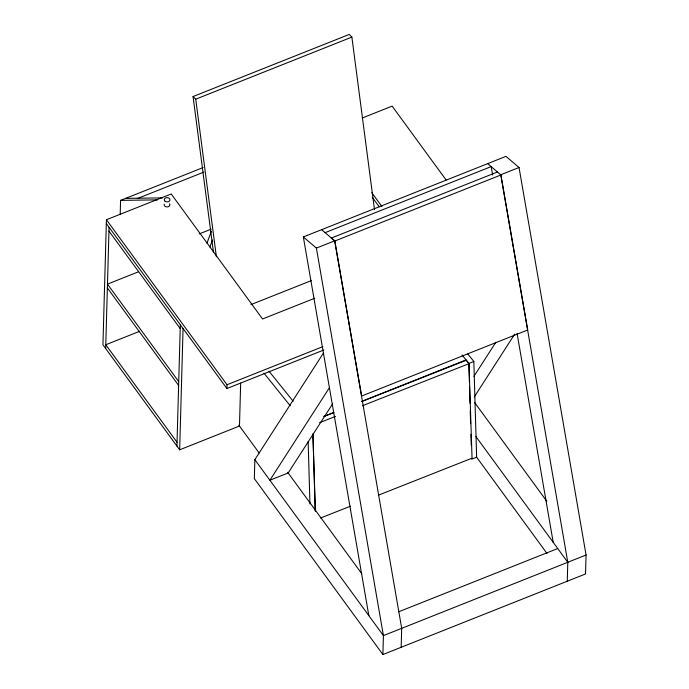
<?xml version="1.0" encoding="UTF-8"?>
<svg xmlns="http://www.w3.org/2000/svg" width="689" height="689" viewBox="0 0 689 689"><rect width="100%" height="100%" fill="white"/><g stroke="black" fill="none" stroke-linecap="round" stroke-linejoin="round"><path stroke-width="1.03" d="M314.735 298.234L262.561 318.981L171.216 193.979L106.433 219.739L102.937 344.801L179.665 449.805L239.471 426.026L240.668 383.101M105.675 348.556L109.069 227.284M120.196 214.21L120.584 200.378L203.143 167.548M176.927 446.059L180.32 324.786M179.665 449.805L183.059 328.532M323.847 349.986L226.905 388.536L227.008 384.746L106.433 219.739M323.425 353.078L254.852 459.658L254.327 478.605L382.895 654.55L585.529 573.963L586.063 555.015L519.041 167.505L505.984 156.36L303.341 236.947L368.839 615.647M382.895 654.55L383.42 635.602L316.397 248.092L303.341 236.947M401.162 647.281L401.696 628.334L334.673 240.823L321.617 229.687M567.262 581.232L567.788 562.284L500.765 174.773L519.041 167.505M206.941 243.269L211.359 231.289M209.887 246.981L212.47 239.987M329.42 387.718L269.89 480.233L288.166 472.973L332.666 403.806M473.911 376.375L495.873 342.244M474.265 396.959L514.717 334.079M213.426 251.985L193.058 96.546L349.202 34.45L351.872 37.094L374.48 209.568M193.058 96.546L195.728 99.19L351.872 37.094M137.257 198.587L203.892 172.095M362.242 118.008L392.136 106.115L446.084 179.941M199.216 233.916L211.153 229.17M138.377 271.836L107.475 284.126L178.727 381.628M325.096 232.658L491.188 166.6L492.652 175.04M497.432 172L331.34 238.058L334.82 241.029L361.63 396.029L527.722 329.979L500.912 174.972L487.709 163.629M316.397 248.092L334.673 240.823M334.82 241.029L500.912 174.972M139.669 331.288L105.787 344.767L177.039 442.269M250.908 304.633L311.574 280.509M227.008 384.746L322.96 346.593M333.752 412.53L323.813 416.483L333.795 412.582M361.604 401.454L466.031 359.925M469.39 381.74L468.856 363.456L473.843 361.475L467.779 353.939M471.638 459.175L476.624 457.186L473.843 361.475M398.612 611.815L557.745 548.53M586.063 555.015L383.42 635.602L254.852 459.658M361.682 401.566L466.272 360.252L468.994 363.663L472.043 458.176L378.407 495.167M319.584 422.684L335.517 416.389M362.414 405.761L468.994 363.663M320.635 517.982L350.52 506.182M125.57 198.398L162.638 197.881M120.584 200.378L157.652 199.87M462.009 354.93L468.856 363.456M268.934 371.121L293.178 401.265M263.947 373.111L290.215 405.761M371.759 192.644L381.913 206.536M372.275 197.287L379.269 206.855M474.592 402.471L546.79 501.273M475.953 436.602L567.788 562.284M476.693 457.289L546.997 553.491M106.33 223.529L226.905 388.536M287.692 472.327L361.794 573.73M108.957 231.073L180.208 328.575M238.842 425.173L259.142 452.949M107.372 287.916L178.623 385.418M517.069 333.355L553.207 542.329M195.728 99.19L216.38 256.756M312.892 434.027L315.381 511.359M469.545 387.115L470.01 403.246M470.234 410.773L470.604 423.683M470.923 434.44L471.233 445.189M312.961 434.156L315.183 510.515M308.138 441.511L309.947 503.892M169.477 203.798A2.842 2.119 1.6 0 1 167.298 206.898A2.842 2.119 1.6 0 1 164.258 204.159M165.059 201.214A2.842 2.119 1.6 0 0 169.838 200.396A2.842 2.119 1.6 0 0 166.437 197.7A2.842 2.119 1.6 0 0 165.059 201.214"/></g></svg>
